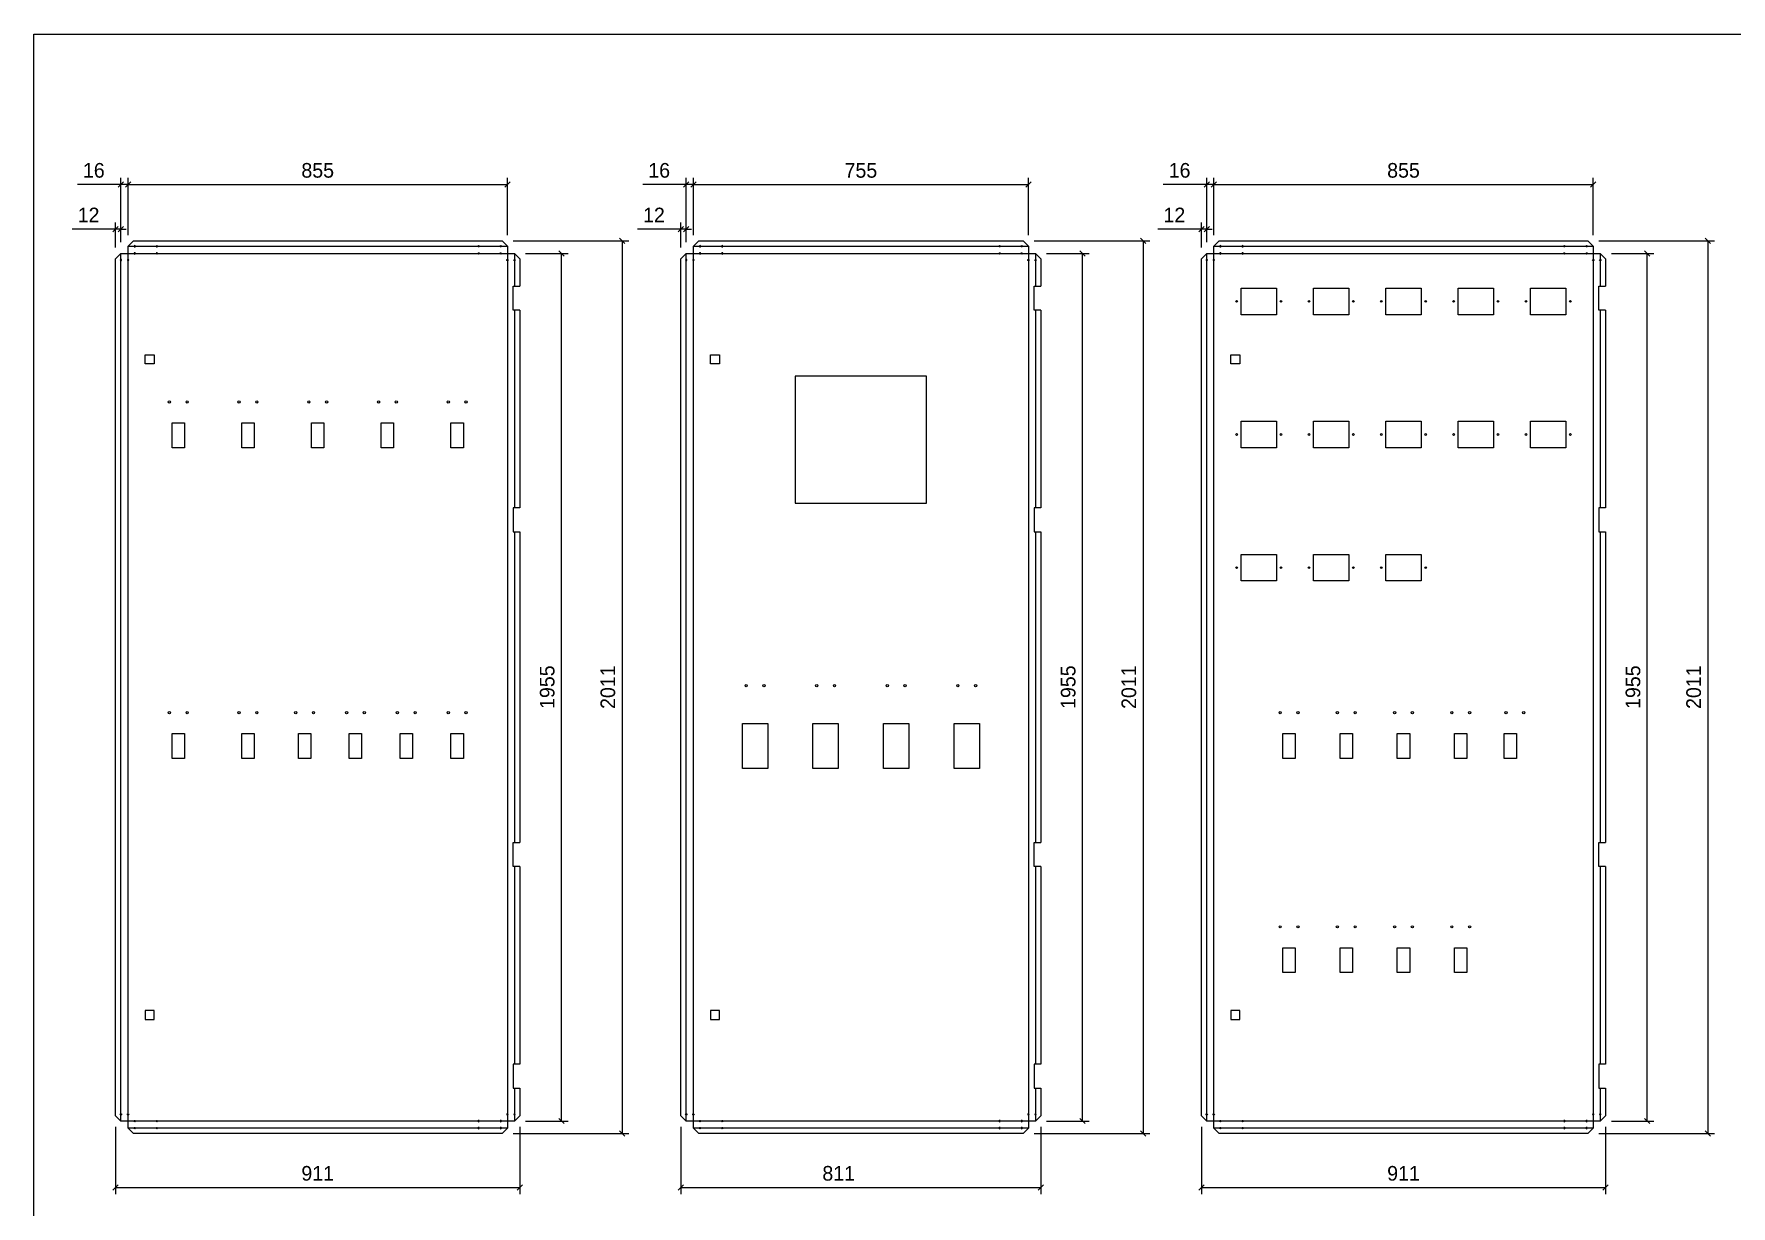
# Model space of a CAD drawing. Header units: millimetres. Extents: x 0 to 6199, y 0 to 4383.
# Drawn here: x 0 to 3825, y 1742 to 4383 of the extents above; entities that cross this region are included whole.
import ezdxf

# ---------------------------------------------------------------- set-up
doc = ezdxf.new("R2010")
doc.units = ezdxf.units.MM
doc.layers.add('CNC', color=7, linetype='Continuous')
doc.layers.add('DIM', color=253, linetype='Continuous')
doc.styles.add('Arial', font='arial.ttf')
doc.dimstyles.new('Dim-33', dxfattribs={"dimtxt": 33, "dimasz": 12, "dimexe": 15, "dimexo": 25, "dimgap": 15, "dimtad": 1, "dimdec": 0, "dimtxsty": 'Standard', "dimblk": 'OBLIQUE', "dimcen": 10, "dimclrd": 5, "dimclre": 5, "dimclrt": 3, "dimazin": 3, "dimtfac": 1, "dimtdec": 0, "dimtmove": 0, "dimatfit": 3, "dimldrblk": 'OPEN30', "dimlwd": 9, "dimlwe": 9})

# ---------------------------------------------------------------- blocks, each defined once
blk = doc.blocks.new('*D9')
at = {"color": 0, "linetype": 'ByBlock', "lineweight": -2}
for p, q in [((190, 1789.8), (178, 1777.8)), ((1089, 1777.8), (1101, 1789.8))]:
    blk.add_line(p, q, dxfattribs=at)
at = {"layer": 'Defpoints', "color": 0, "transparency": 16777216}
for p in [(184, 1945.8), (1095, 1945.8), (1095, 1783.8)]:
    blk.add_point(p, dxfattribs=at)
at = {"layer": 'DIM', "color": 5, "lineweight": 9, "transparency": 16777216}
for p, q in [((184, 1920.8), (184, 1768.8)), ((1095, 1920.8), (1095, 1768.8)), ((184, 1783.8), (1095, 1783.8))]:
    blk.add_line(p, q, dxfattribs=at)
at = {"layer": 'DIM', "color": 3, "transparency": 16777216, "insert": (639.5, 1815.7), "char_height": 33, "attachment_point": 5}
blk.add_mtext('911', dxfattribs=at)
blk = doc.blocks.new('_Oblique')
at = {"color": 0, "linetype": 'ByBlock', "lineweight": -2}
blk.add_line((-0.5, -0.5), (0.5, 0.5), dxfattribs=at)
blk = doc.blocks.new('_Open30')
at = {"color": 0, "linetype": 'ByBlock', "lineweight": -2}
for p, q in [((-1, 0.27), (0, 0)), ((0, 0), (-1, -0.27)), ((0, 0), (-1, 0))]:
    blk.add_line(p, q, dxfattribs=at)
blk = doc.blocks.new('f3daunguoc')
at = {"layer": 'CNC', "color": 2, "lineweight": -3}
blk.add_circle((0, 0), 1.5, dxfattribs=at)
blk = doc.blocks.new('*D10')
at = {"color": 0, "linetype": 'ByBlock', "lineweight": -2}
for p, q in [((218, 4049.8), (206, 4037.8)), ((1061, 4037.8), (1073, 4049.8))]:
    blk.add_line(p, q, dxfattribs=at)
at = {"layer": 'Defpoints', "color": 0, "transparency": 16777216}
for p in [(1067, 4043.8), (212, 3904.8), (1067, 3904.8)]:
    blk.add_point(p, dxfattribs=at)
at = {"layer": 'DIM', "color": 5, "lineweight": 9, "transparency": 16777216}
for p, q in [((212, 3929.8), (212, 4058.8)), ((1067, 3929.8), (1067, 4058.8)), ((212, 4043.8), (1067, 4043.8))]:
    blk.add_line(p, q, dxfattribs=at)
at = {"layer": 'DIM', "color": 3, "transparency": 16777216, "insert": (639.5, 4075.6), "char_height": 33, "attachment_point": 5}
blk.add_mtext('855', dxfattribs=at)
blk = doc.blocks.new('*D11')
at = {"color": 0, "linetype": 'ByBlock', "lineweight": -2}
for p, q in [((1331.4, 3910.8), (1319.4, 3922.8)), ((1319.4, 1911.8), (1331.4, 1899.8))]:
    blk.add_line(p, q, dxfattribs=at)
at = {"layer": 'Defpoints', "color": 0, "transparency": 16777216}
for p in [(1055, 3916.8), (1055, 1905.8), (1325.4, 1905.8)]:
    blk.add_point(p, dxfattribs=at)
at = {"layer": 'DIM', "color": 5, "lineweight": 9, "transparency": 16777216}
for p, q in [((1080, 3916.8), (1340.4, 3916.8)), ((1325.4, 3916.8), (1325.4, 1905.8)), ((1080, 1905.8), (1340.4, 1905.8))]:
    blk.add_line(p, q, dxfattribs=at)
at = {"layer": 'DIM', "color": 3, "transparency": 16777216, "insert": (1293.5, 2911.3), "char_height": 33, "attachment_point": 5, "rotation": 90}
blk.add_mtext('2011', dxfattribs=at)
blk = doc.blocks.new('*D12')
at = {"color": 0, "linetype": 'ByBlock', "lineweight": -2}
for p, q in [((1194.6, 3882.8), (1182.6, 3894.8)), ((1182.6, 1939.8), (1194.6, 1927.8))]:
    blk.add_line(p, q, dxfattribs=at)
at = {"layer": 'Defpoints', "color": 0, "transparency": 16777216}
for p in [(1083, 3888.8), (1188.6, 3888.8), (1083, 1933.8)]:
    blk.add_point(p, dxfattribs=at)
at = {"layer": 'DIM', "color": 5, "lineweight": 9, "transparency": 16777216}
for p, q in [((1108, 3888.8), (1203.6, 3888.8)), ((1188.6, 1933.8), (1188.6, 3888.8)), ((1108, 1933.8), (1203.6, 1933.8))]:
    blk.add_line(p, q, dxfattribs=at)
at = {"layer": 'DIM', "color": 3, "transparency": 16777216, "insert": (1156.8, 2911.3), "char_height": 33, "attachment_point": 5, "rotation": 90}
blk.add_mtext('1955', dxfattribs=at)
blk = doc.blocks.new('*D13')
at = {"color": 0, "linetype": 'ByBlock', "lineweight": -2}
for p, q in [((178, 3937.6), (190, 3949.6)), ((202, 3949.6), (190, 3937.6))]:
    blk.add_line(p, q, dxfattribs=at)
at = {"layer": 'Defpoints', "color": 0, "transparency": 16777216}
for p in [(184, 3943.6), (184, 3876.8), (196, 3888.8)]:
    blk.add_point(p, dxfattribs=at)
at = {"layer": 'DIM', "color": 5, "lineweight": 9, "transparency": 16777216}
for p, q in [((184, 3943.6), (86.2, 3943.6)), ((184, 3901.8), (184, 3958.6)), ((196, 3943.6), (184, 3943.6)), ((196, 3913.8), (196, 3958.6)), ((196, 3943.6), (208, 3943.6))]:
    blk.add_line(p, q, dxfattribs=at)
at = {"layer": 'DIM', "color": 3, "transparency": 16777216, "insert": (123.1, 3975.2), "char_height": 33, "attachment_point": 5}
blk.add_mtext('12', dxfattribs=at)
blk = doc.blocks.new('*D14')
at = {"color": 0, "linetype": 'ByBlock', "lineweight": -2}
for p, q in [((190, 4037.8), (202, 4049.8)), ((218, 4049.8), (206, 4037.8))]:
    blk.add_line(p, q, dxfattribs=at)
at = {"layer": 'Defpoints', "color": 0, "transparency": 16777216}
for p in [(196, 4043.8), (212, 3904.8), (196, 3888.8)]:
    blk.add_point(p, dxfattribs=at)
at = {"layer": 'DIM', "color": 5, "lineweight": 9, "transparency": 16777216}
for p, q in [((196, 3913.8), (196, 4058.8)), ((212, 3929.8), (212, 4058.8)), ((196, 4043.8), (97.9, 4043.8)), ((212, 4043.8), (196, 4043.8)), ((212, 4043.8), (224, 4043.8))]:
    blk.add_line(p, q, dxfattribs=at)
at = {"layer": 'DIM', "color": 3, "transparency": 16777216, "insert": (134.9, 4075.6), "char_height": 33, "attachment_point": 5}
blk.add_mtext('16', dxfattribs=at)
blk = doc.blocks.new('*D15')
at = {"color": 0, "linetype": 'ByBlock', "lineweight": -2}
for p, q in [((1464.1, 1789.8), (1452.1, 1777.8)), ((2263.1, 1777.8), (2275.1, 1789.8))]:
    blk.add_line(p, q, dxfattribs=at)
at = {"layer": 'Defpoints', "color": 0, "transparency": 16777216}
for p in [(1458.1, 1945.8), (2269.1, 1945.8), (2269.1, 1783.8)]:
    blk.add_point(p, dxfattribs=at)
at = {"layer": 'DIM', "color": 5, "lineweight": 9, "transparency": 16777216}
for p, q in [((1458.1, 1920.8), (1458.1, 1768.8)), ((2269.1, 1920.8), (2269.1, 1768.8)), ((1458.1, 1783.8), (2269.1, 1783.8))]:
    blk.add_line(p, q, dxfattribs=at)
at = {"layer": 'DIM', "color": 3, "transparency": 16777216, "insert": (1813.6, 1815.7), "char_height": 33, "attachment_point": 5}
blk.add_mtext('811', dxfattribs=at)
blk = doc.blocks.new('*D16')
at = {"color": 0, "linetype": 'ByBlock', "lineweight": -2}
for p, q in [((1492.1, 4049.8), (1480.1, 4037.8)), ((2235.1, 4037.8), (2247.1, 4049.8))]:
    blk.add_line(p, q, dxfattribs=at)
at = {"layer": 'Defpoints', "color": 0, "transparency": 16777216}
for p in [(2241.1, 4043.8), (1486.1, 3904.8), (2241.1, 3904.8)]:
    blk.add_point(p, dxfattribs=at)
at = {"layer": 'DIM', "color": 5, "lineweight": 9, "transparency": 16777216}
for p, q in [((1486.1, 3929.8), (1486.1, 4058.8)), ((2241.1, 3929.8), (2241.1, 4058.8)), ((1486.1, 4043.8), (2241.1, 4043.8))]:
    blk.add_line(p, q, dxfattribs=at)
at = {"layer": 'DIM', "color": 3, "transparency": 16777216, "insert": (1863.6, 4075.5), "char_height": 33, "attachment_point": 5}
blk.add_mtext('755', dxfattribs=at)
blk = doc.blocks.new('*D17')
at = {"color": 0, "linetype": 'ByBlock', "lineweight": -2}
for p, q in [((2505.5, 3910.8), (2493.5, 3922.8)), ((2493.5, 1911.8), (2505.5, 1899.8))]:
    blk.add_line(p, q, dxfattribs=at)
at = {"layer": 'Defpoints', "color": 0, "transparency": 16777216}
for p in [(2229.1, 3916.8), (2229.1, 1905.8), (2499.5, 1905.8)]:
    blk.add_point(p, dxfattribs=at)
at = {"layer": 'DIM', "color": 5, "lineweight": 9, "transparency": 16777216}
for p, q in [((2254.1, 3916.8), (2514.5, 3916.8)), ((2499.5, 3916.8), (2499.5, 1905.8)), ((2254.1, 1905.8), (2514.5, 1905.8))]:
    blk.add_line(p, q, dxfattribs=at)
at = {"layer": 'DIM', "color": 3, "transparency": 16777216, "insert": (2467.6, 2911.3), "char_height": 33, "attachment_point": 5, "rotation": 90}
blk.add_mtext('2011', dxfattribs=at)
blk = doc.blocks.new('*D18')
at = {"color": 0, "linetype": 'ByBlock', "lineweight": -2}
for p, q in [((2368.7, 3882.8), (2356.7, 3894.8)), ((2356.7, 1939.8), (2368.7, 1927.8))]:
    blk.add_line(p, q, dxfattribs=at)
at = {"layer": 'Defpoints', "color": 0, "transparency": 16777216}
for p in [(2257.1, 3888.8), (2362.7, 3888.8), (2257.1, 1933.8)]:
    blk.add_point(p, dxfattribs=at)
at = {"layer": 'DIM', "color": 5, "lineweight": 9, "transparency": 16777216}
for p, q in [((2282.1, 3888.8), (2377.7, 3888.8)), ((2362.7, 1933.8), (2362.7, 3888.8)), ((2282.1, 1933.8), (2377.7, 1933.8))]:
    blk.add_line(p, q, dxfattribs=at)
at = {"layer": 'DIM', "color": 3, "transparency": 16777216, "insert": (2330.9, 2911.3), "char_height": 33, "attachment_point": 5, "rotation": 90}
blk.add_mtext('1955', dxfattribs=at)
blk = doc.blocks.new('*D19')
at = {"color": 0, "linetype": 'ByBlock', "lineweight": -2}
for p, q in [((1452.1, 3937.6), (1464.1, 3949.6)), ((1476.1, 3949.6), (1464.1, 3937.6))]:
    blk.add_line(p, q, dxfattribs=at)
at = {"layer": 'Defpoints', "color": 0, "transparency": 16777216}
for p in [(1458.1, 3943.6), (1458.1, 3876.8), (1470.1, 3888.8)]:
    blk.add_point(p, dxfattribs=at)
at = {"layer": 'DIM', "color": 5, "lineweight": 9, "transparency": 16777216}
for p, q in [((1458.1, 3943.6), (1360.3, 3943.6)), ((1458.1, 3901.8), (1458.1, 3958.6)), ((1470.1, 3943.6), (1458.1, 3943.6)), ((1470.1, 3913.8), (1470.1, 3958.6)), ((1470.1, 3943.6), (1482.1, 3943.6))]:
    blk.add_line(p, q, dxfattribs=at)
at = {"layer": 'DIM', "color": 3, "transparency": 16777216, "insert": (1397.2, 3975.2), "char_height": 33, "attachment_point": 5}
blk.add_mtext('12', dxfattribs=at)
blk = doc.blocks.new('*D20')
at = {"color": 0, "linetype": 'ByBlock', "lineweight": -2}
for p, q in [((1464.1, 4037.8), (1476.1, 4049.8)), ((1492.1, 4049.8), (1480.1, 4037.8))]:
    blk.add_line(p, q, dxfattribs=at)
at = {"layer": 'Defpoints', "color": 0, "transparency": 16777216}
for p in [(1470.1, 4043.8), (1486.1, 3904.8), (1470.1, 3888.8)]:
    blk.add_point(p, dxfattribs=at)
at = {"layer": 'DIM', "color": 5, "lineweight": 9, "transparency": 16777216}
for p, q in [((1470.1, 3913.8), (1470.1, 4058.8)), ((1486.1, 3929.8), (1486.1, 4058.8)), ((1470.1, 4043.8), (1372, 4043.8)), ((1486.1, 4043.8), (1470.1, 4043.8)), ((1486.1, 4043.8), (1498.1, 4043.8))]:
    blk.add_line(p, q, dxfattribs=at)
at = {"layer": 'DIM', "color": 3, "transparency": 16777216, "insert": (1409, 4075.6), "char_height": 33, "attachment_point": 5}
blk.add_mtext('16', dxfattribs=at)
blk = doc.blocks.new('*D21')
at = {"color": 0, "linetype": 'ByBlock', "lineweight": -2}
for p, q in [((2636.9, 1789.8), (2624.9, 1777.8)), ((3535.9, 1777.8), (3547.9, 1789.8))]:
    blk.add_line(p, q, dxfattribs=at)
at = {"layer": 'Defpoints', "color": 0, "transparency": 16777216}
for p in [(2630.9, 1945.8), (3541.9, 1945.8), (3541.9, 1783.8)]:
    blk.add_point(p, dxfattribs=at)
at = {"layer": 'DIM', "color": 5, "lineweight": 9, "transparency": 16777216}
for p, q in [((2630.9, 1920.8), (2630.9, 1768.8)), ((3541.9, 1920.8), (3541.9, 1768.8)), ((2630.9, 1783.8), (3541.9, 1783.8))]:
    blk.add_line(p, q, dxfattribs=at)
at = {"layer": 'DIM', "color": 3, "transparency": 16777216, "insert": (3086.4, 1815.7), "char_height": 33, "attachment_point": 5}
blk.add_mtext('911', dxfattribs=at)
blk = doc.blocks.new('*D22')
at = {"color": 0, "linetype": 'ByBlock', "lineweight": -2}
for p, q in [((2664.9, 4049.8), (2652.9, 4037.8)), ((3507.9, 4037.8), (3519.9, 4049.8))]:
    blk.add_line(p, q, dxfattribs=at)
at = {"layer": 'Defpoints', "color": 0, "transparency": 16777216}
for p in [(3513.9, 4043.8), (2658.9, 3904.8), (3513.9, 3904.8)]:
    blk.add_point(p, dxfattribs=at)
at = {"layer": 'DIM', "color": 5, "lineweight": 9, "transparency": 16777216}
for p, q in [((2658.9, 3929.8), (2658.9, 4058.8)), ((3513.9, 3929.8), (3513.9, 4058.8)), ((2658.9, 4043.8), (3513.9, 4043.8))]:
    blk.add_line(p, q, dxfattribs=at)
at = {"layer": 'DIM', "color": 3, "transparency": 16777216, "insert": (3086.4, 4075.6), "char_height": 33, "attachment_point": 5}
blk.add_mtext('855', dxfattribs=at)
blk = doc.blocks.new('*D23')
at = {"color": 0, "linetype": 'ByBlock', "lineweight": -2}
for p, q in [((3778.3, 3910.8), (3766.3, 3922.8)), ((3766.3, 1911.8), (3778.3, 1899.8))]:
    blk.add_line(p, q, dxfattribs=at)
at = {"layer": 'Defpoints', "color": 0, "transparency": 16777216}
for p in [(3501.9, 3916.8), (3501.9, 1905.8), (3772.3, 1905.8)]:
    blk.add_point(p, dxfattribs=at)
at = {"layer": 'DIM', "color": 5, "lineweight": 9, "transparency": 16777216}
for p, q in [((3526.9, 3916.8), (3787.3, 3916.8)), ((3772.3, 3916.8), (3772.3, 1905.8)), ((3526.9, 1905.8), (3787.3, 1905.8))]:
    blk.add_line(p, q, dxfattribs=at)
at = {"layer": 'DIM', "color": 3, "transparency": 16777216, "insert": (3740.4, 2911.3), "char_height": 33, "attachment_point": 5, "rotation": 90}
blk.add_mtext('2011', dxfattribs=at)
blk = doc.blocks.new('*D24')
at = {"color": 0, "linetype": 'ByBlock', "lineweight": -2}
for p, q in [((3641.5, 3882.8), (3629.5, 3894.8)), ((3629.5, 1939.8), (3641.5, 1927.8))]:
    blk.add_line(p, q, dxfattribs=at)
at = {"layer": 'Defpoints', "color": 0, "transparency": 16777216}
for p in [(3529.9, 3888.8), (3635.5, 3888.8), (3529.9, 1933.8)]:
    blk.add_point(p, dxfattribs=at)
at = {"layer": 'DIM', "color": 5, "lineweight": 9, "transparency": 16777216}
for p, q in [((3554.9, 3888.8), (3650.5, 3888.8)), ((3635.5, 1933.8), (3635.5, 3888.8)), ((3554.9, 1933.8), (3650.5, 1933.8))]:
    blk.add_line(p, q, dxfattribs=at)
at = {"layer": 'DIM', "color": 3, "transparency": 16777216, "insert": (3603.7, 2911.3), "char_height": 33, "attachment_point": 5, "rotation": 90}
blk.add_mtext('1955', dxfattribs=at)
blk = doc.blocks.new('*D25')
at = {"color": 0, "linetype": 'ByBlock', "lineweight": -2}
for p, q in [((2624.9, 3937.6), (2636.9, 3949.6)), ((2648.9, 3949.6), (2636.9, 3937.6))]:
    blk.add_line(p, q, dxfattribs=at)
at = {"layer": 'Defpoints', "color": 0, "transparency": 16777216}
for p in [(2630.9, 3943.6), (2630.9, 3876.8), (2642.9, 3888.8)]:
    blk.add_point(p, dxfattribs=at)
at = {"layer": 'DIM', "color": 5, "lineweight": 9, "transparency": 16777216}
for p, q in [((2630.9, 3943.6), (2533.1, 3943.6)), ((2630.9, 3901.8), (2630.9, 3958.6)), ((2642.9, 3943.6), (2630.9, 3943.6)), ((2642.9, 3913.8), (2642.9, 3958.6)), ((2642.9, 3943.6), (2654.9, 3943.6))]:
    blk.add_line(p, q, dxfattribs=at)
at = {"layer": 'DIM', "color": 3, "transparency": 16777216, "insert": (2570, 3975.2), "char_height": 33, "attachment_point": 5}
blk.add_mtext('12', dxfattribs=at)
blk = doc.blocks.new('*D26')
at = {"color": 0, "linetype": 'ByBlock', "lineweight": -2}
for p, q in [((2636.9, 4037.8), (2648.9, 4049.8)), ((2664.9, 4049.8), (2652.9, 4037.8))]:
    blk.add_line(p, q, dxfattribs=at)
at = {"layer": 'Defpoints', "color": 0, "transparency": 16777216}
for p in [(2642.9, 4043.8), (2658.9, 3904.8), (2642.9, 3888.8)]:
    blk.add_point(p, dxfattribs=at)
at = {"layer": 'DIM', "color": 5, "lineweight": 9, "transparency": 16777216}
for p, q in [((2642.9, 3913.8), (2642.9, 4058.8)), ((2658.9, 3929.8), (2658.9, 4058.8)), ((2642.9, 4043.8), (2544.8, 4043.8)), ((2658.9, 4043.8), (2642.9, 4043.8)), ((2658.9, 4043.8), (2670.9, 4043.8))]:
    blk.add_line(p, q, dxfattribs=at)
at = {"layer": 'DIM', "color": 3, "transparency": 16777216, "insert": (2581.8, 4075.6), "char_height": 33, "attachment_point": 5}
blk.add_mtext('16', dxfattribs=at)
blk = doc.blocks.new('KHUNG CHUẨN')
at = {"color": 7}
blk.add_lwpolyline([(16919.2, -26555.2), (19889.2, -26555.2), (19889.2, -28655.2), (16919.2, -28655.2)], close=True, dxfattribs=at)
at = {"color": 3, "style": 'Arial'}
for tag, p in [('#01', (17055.6, -28580.1)), ('#02', (17431.4, -28580.1)), ('#03', (18030.6, -28580.1)), ('#08', (18751.7, -28580.1)), ('#10', (19064.8, -28580.1)), ('#04', (17024.8, -28634.6)), ('#05', (17308.5, -28633)), ('#06', (17632.7, -28633.7)), ('#07', (18002, -28634.7)), ('#09', (18753.8, -28632.6)), ('#11', (19060.3, -28625.7)), ('#12', (19806.5, -28628.9))]:
    blk.add_attdef(tag, p, '', height=20, dxfattribs=at)

msp = doc.modelspace()

# ---------------------------------------------------------------- linework, layer by layer
at = {"color": 7}
for points in [[(1095, 2007.6), (1095, 1945.8), (1083, 1933.8), (1067, 1933.8), (1067, 1917.8), (1055, 1905.8), (224, 1905.8), (212, 1917.8), (212, 1933.8), (196, 1933.8), (184, 1945.8), (184, 3876.8), (196, 3888.8), (212, 3888.8), (212, 3904.8), (224, 3916.8), (1055, 3916.8), (1067, 3904.8), (1067, 3888.8), (1083, 3888.8), (1095, 3876.8), (1095, 3815.1)], [(212, 3904.8), (1067, 3904.8)], [(2269.1, 2007.6), (2269.1, 1945.8), (2257.1, 1933.8), (2241.1, 1933.8), (2241.1, 1917.8), (2229.1, 1905.8), (1498.1, 1905.8), (1486.1, 1917.8), (1486.1, 1933.8), (1470.1, 1933.8), (1458.1, 1945.8), (1458.1, 3876.8), (1470.1, 3888.8), (1486.1, 3888.8), (1486.1, 3904.8), (1498.1, 3916.8), (2229.1, 3916.8), (2241.1, 3904.8), (2241.1, 3888.8), (2257.1, 3888.8), (2269.1, 3876.8), (2269.1, 3815.1)], [(1486.1, 3904.8), (2241.1, 3904.8)], [(3541.9, 2007.6), (3541.9, 1945.8), (3529.9, 1933.8), (3513.9, 1933.8), (3513.9, 1917.8), (3501.9, 1905.8), (2670.9, 1905.8), (2658.9, 1917.8), (2658.9, 1933.8), (2642.9, 1933.8), (2630.9, 1945.8), (2630.9, 3876.8), (2642.9, 3888.8), (2658.9, 3888.8), (2658.9, 3904.8), (2670.9, 3916.8), (3501.9, 3916.8), (3513.9, 3904.8), (3513.9, 3888.8), (3529.9, 3888.8), (3541.9, 3876.8), (3541.9, 3815.1)], [(2658.9, 3904.8), (3513.9, 3904.8)], [(196, 1933.8), (196, 3888.8)], [(1083, 3888.8), (1083, 3815.1)], [(1470.1, 1933.8), (1470.1, 3888.8)], [(2257.1, 3888.8), (2257.1, 3815.1)], [(2642.9, 1933.8), (2642.9, 3888.8)], [(3529.9, 3888.8), (3529.9, 3815.1)], [(1083, 3761.1), (1083, 3315.1)], [(1095, 3761.1), (1095, 3315.1)], [(2257.1, 3761.1), (2257.1, 3315.1)], [(2269.1, 3761.1), (2269.1, 3315.1)], [(3529.9, 3761.1), (3529.9, 3315.1)], [(3541.9, 3761.1), (3541.9, 3315.1)], [(1083, 3261.1), (1083, 2561.6)], [(1095, 3261.1), (1095, 2561.6)], [(2257.1, 3261.1), (2257.1, 2561.6)], [(2269.1, 3261.1), (2269.1, 2561.6)], [(3529.9, 3261.1), (3529.9, 2561.6)], [(3541.9, 3261.1), (3541.9, 2561.6)], [(1083, 2507.6), (1083, 2061.6)], [(1095, 2507.6), (1095, 2061.6)], [(2257.1, 2507.6), (2257.1, 2061.6)], [(2269.1, 2507.6), (2269.1, 2061.6)], [(3529.9, 2507.6), (3529.9, 2061.6)], [(3541.9, 2507.6), (3541.9, 2061.6)], [(1083, 2007.6), (1083, 1933.8)], [(2257.1, 2007.6), (2257.1, 1933.8)], [(3529.9, 2007.6), (3529.9, 1933.8)], [(1067, 1917.8), (212, 1917.8)], [(2241.1, 1917.8), (1486.1, 1917.8)], [(3513.9, 1917.8), (2658.9, 1917.8)]]:
    msp.add_lwpolyline(points, dxfattribs=at)
for points in [[(212, 3888.8), (1067, 3888.8), (1067, 1933.8), (212, 1933.8)], [(1486.1, 3888.8), (2241.1, 3888.8), (2241.1, 1933.8), (1486.1, 1933.8)], [(2658.9, 3888.8), (3513.9, 3888.8), (3513.9, 1933.8), (2658.9, 1933.8)]]:
    msp.add_lwpolyline(points, close=True, dxfattribs=at)
at = {"color": 2}
for points in [[(1095, 3761.1), (1080, 3761.1), (1080, 3815.1), (1095, 3815.1)], [(2269.1, 3761.1), (2254.1, 3761.1), (2254.1, 3815.1), (2269.1, 3815.1)], [(3541.9, 3761.1), (3526.9, 3761.1), (3526.9, 3815.1), (3541.9, 3815.1)], [(1095, 3315.1), (1080, 3315.1), (1080, 3261.1), (1095, 3261.1)], [(2269.1, 3315.1), (2254.1, 3315.1), (2254.1, 3261.1), (2269.1, 3261.1)], [(3541.9, 3315.1), (3526.9, 3315.1), (3526.9, 3261.1), (3541.9, 3261.1)], [(1095, 2507.6), (1080, 2507.6), (1080, 2561.6), (1095, 2561.6)], [(2269.1, 2507.6), (2254.1, 2507.6), (2254.1, 2561.6), (2269.1, 2561.6)], [(3541.9, 2507.6), (3526.9, 2507.6), (3526.9, 2561.6), (3541.9, 2561.6)], [(1095, 2061.6), (1080, 2061.6), (1080, 2007.6), (1095, 2007.6)], [(2269.1, 2061.6), (2254.1, 2061.6), (2254.1, 2007.6), (2269.1, 2007.6)], [(3541.9, 2061.6), (3526.9, 2061.6), (3526.9, 2007.6), (3541.9, 2007.6)]]:
    msp.add_lwpolyline(points, dxfattribs=at)
for points in [[(2720.4, 3810.6), (2800.4, 3810.6), (2800.4, 3750.6), (2720.4, 3750.6)], [(2883.4, 3810.6), (2963.4, 3810.6), (2963.4, 3750.6), (2883.4, 3750.6)], [(3046.4, 3810.6), (3126.4, 3810.6), (3126.4, 3750.6), (3046.4, 3750.6)], [(3209.4, 3810.6), (3289.4, 3810.6), (3289.4, 3750.6), (3209.4, 3750.6)], [(3372.4, 3810.6), (3452.4, 3810.6), (3452.4, 3750.6), (3372.4, 3750.6)], [(2720.4, 3510.6), (2800.4, 3510.6), (2800.4, 3450.6), (2720.4, 3450.6)], [(2883.4, 3510.6), (2963.4, 3510.6), (2963.4, 3450.6), (2883.4, 3450.6)], [(3046.4, 3510.6), (3126.4, 3510.6), (3126.4, 3450.6), (3046.4, 3450.6)], [(3209.4, 3510.6), (3289.4, 3510.6), (3289.4, 3450.6), (3209.4, 3450.6)], [(3372.4, 3510.6), (3452.4, 3510.6), (3452.4, 3450.6), (3372.4, 3450.6)], [(2720.4, 3210.6), (2800.4, 3210.6), (2800.4, 3150.6), (2720.4, 3150.6)], [(2883.4, 3210.6), (2963.4, 3210.6), (2963.4, 3150.6), (2883.4, 3150.6)], [(3046.4, 3210.6), (3126.4, 3210.6), (3126.4, 3150.6), (3046.4, 3150.6)]]:
    msp.add_lwpolyline(points, close=True, dxfattribs=at)
at = {"color": 2, "ltscale": 3}
for points in [[(250.3, 3660.2), (270.8, 3660.2), (270.8, 3639.7), (250.3, 3639.7)], [(1524.4, 3660.2), (1544.9, 3660.2), (1544.9, 3639.7), (1524.4, 3639.7)], [(2697.2, 3660.2), (2717.7, 3660.2), (2717.7, 3639.7), (2697.2, 3639.7)], [(2697.2, 3660.2), (2717.7, 3660.2), (2717.7, 3639.7), (2697.2, 3639.7)], [(2011.6, 3612.1), (1715.6, 3612.1), (1715.6, 3326.1), (2011.6, 3326.1)], [(311.2, 3506.8), (339.2, 3506.8), (339.2, 3450.8), (311.2, 3450.8)], [(468.3, 3506.8), (496.3, 3506.8), (496.3, 3450.8), (468.3, 3450.8)], [(625.5, 3506.8), (653.5, 3506.8), (653.5, 3450.8), (625.5, 3450.8)], [(782.6, 3506.8), (810.6, 3506.8), (810.6, 3450.8), (782.6, 3450.8)], [(939.8, 3506.8), (967.8, 3506.8), (967.8, 3450.8), (939.8, 3450.8)], [(311.2, 2806.9), (339.2, 2806.9), (339.2, 2750.9), (311.2, 2750.9)], [(468.3, 2806.9), (496.3, 2806.9), (496.3, 2750.9), (468.3, 2750.9)], [(595.9, 2806.9), (623.9, 2806.9), (623.9, 2750.9), (595.9, 2750.9)], [(710.5, 2806.9), (738.5, 2806.9), (738.5, 2750.9), (710.5, 2750.9)], [(825.1, 2806.9), (853.1, 2806.9), (853.1, 2750.9), (825.1, 2750.9)], [(939.8, 2806.9), (967.8, 2806.9), (967.8, 2750.9), (939.8, 2750.9)], [(1596.6, 2829.4), (1653.6, 2829.4), (1653.6, 2728.4), (1596.6, 2728.4)], [(1755.6, 2829.4), (1812.6, 2829.4), (1812.6, 2728.4), (1755.6, 2728.4)], [(1914.6, 2829.4), (1971.6, 2829.4), (1971.6, 2728.4), (1914.6, 2728.4)], [(2073.6, 2829.4), (2130.6, 2829.4), (2130.6, 2728.4), (2073.6, 2728.4)], [(2814.4, 2806.8), (2842.4, 2806.8), (2842.4, 2750.8), (2814.4, 2750.8)], [(2943.4, 2806.8), (2971.4, 2806.8), (2971.4, 2750.8), (2943.4, 2750.8)], [(3072.4, 2806.8), (3100.4, 2806.8), (3100.4, 2750.8), (3072.4, 2750.8)], [(3201.4, 2806.8), (3229.4, 2806.8), (3229.4, 2750.8), (3201.4, 2750.8)], [(3313.4, 2806.8), (3341.4, 2806.8), (3341.4, 2750.8), (3313.4, 2750.8)], [(2814.4, 2324.3), (2842.4, 2324.3), (2842.4, 2268.3), (2814.4, 2268.3)], [(2943.4, 2324.3), (2971.4, 2324.3), (2971.4, 2268.3), (2943.4, 2268.3)], [(3072.4, 2324.3), (3100.4, 2324.3), (3100.4, 2268.3), (3072.4, 2268.3)], [(3201.4, 2324.3), (3229.4, 2324.3), (3229.4, 2268.3), (3201.4, 2268.3)], [(250.3, 2162.5), (270.8, 2162.5), (270.8, 2183), (250.3, 2183)], [(1524.4, 2162.5), (1544.9, 2162.5), (1544.9, 2183), (1524.4, 2183)], [(2697.2, 2162.5), (2717.7, 2162.5), (2717.7, 2183), (2697.2, 2183)], [(2697.2, 2162.5), (2717.7, 2162.5), (2717.7, 2183), (2697.2, 2183)]]:
    msp.add_lwpolyline(points, close=True, dxfattribs=at)
at = {"color": 2}
for centre, radius in [((2710.4, 3780.6), 2), ((2810.4, 3780.6), 2), ((2873.4, 3780.6), 2), ((2973.4, 3780.6), 2), ((3036.4, 3780.6), 2), ((3136.4, 3780.6), 2), ((3199.4, 3780.6), 2), ((3299.4, 3780.6), 2), ((3362.4, 3780.6), 2), ((3462.4, 3780.6), 2), ((305.2, 3553.9), 2.5), ((345.2, 3553.9), 2.5), ((462.3, 3553.9), 2.5), ((502.3, 3553.9), 2.5), ((619.5, 3553.9), 2.5), ((659.5, 3553.9), 2.5), ((776.6, 3553.9), 2.5), ((816.6, 3553.9), 2.5), ((933.8, 3553.9), 2.5), ((973.8, 3553.9), 2.5), ((2710.4, 3480.6), 2), ((2810.4, 3480.6), 2), ((2873.4, 3480.6), 2), ((2973.4, 3480.6), 2), ((3036.4, 3480.6), 2), ((3136.4, 3480.6), 2), ((3199.4, 3480.6), 2), ((3299.4, 3480.6), 2), ((3362.4, 3480.6), 2), ((3462.4, 3480.6), 2), ((2710.4, 3180.6), 2), ((2810.4, 3180.6), 2), ((2873.4, 3180.6), 2), ((2973.4, 3180.6), 2), ((3036.4, 3180.6), 2), ((3136.4, 3180.6), 2), ((1605.1, 2914.9), 2.5), ((1645.1, 2914.9), 2.5), ((1764.1, 2914.9), 2.5), ((1804.1, 2914.9), 2.5), ((1923.1, 2914.9), 2.5), ((1963.1, 2914.9), 2.5), ((2082.1, 2914.9), 2.5), ((2122.1, 2914.9), 2.5), ((305.2, 2853.9), 2.5), ((345.2, 2853.9), 2.5), ((462.3, 2853.9), 2.5), ((502.3, 2853.9), 2.5), ((589.9, 2853.9), 2.5), ((629.9, 2853.9), 2.5), ((704.5, 2853.9), 2.5), ((744.5, 2853.9), 2.5), ((819.1, 2853.9), 2.5), ((859.1, 2853.9), 2.5), ((933.8, 2853.9), 2.5), ((973.8, 2853.9), 2.5), ((2808.4, 2853.9), 2.5), ((2848.4, 2853.9), 2.5), ((2937.4, 2853.8), 2.5), ((2977.4, 2853.8), 2.5), ((3066.4, 2853.8), 2.5), ((3106.4, 2853.8), 2.5), ((3195.4, 2853.8), 2.5), ((3235.4, 2853.8), 2.5), ((3317.4, 2853.9), 2.5), ((3357.4, 2853.9), 2.5), ((2808.4, 2371.4), 2.5), ((2848.4, 2371.4), 2.5), ((2937.4, 2371.3), 2.5), ((2977.4, 2371.3), 2.5), ((3066.4, 2371.3), 2.5), ((3106.4, 2371.3), 2.5), ((3195.4, 2371.3), 2.5), ((3235.4, 2371.3), 2.5)]:
    msp.add_circle(centre, radius, dxfattribs=at)

# ---------------------------------------------------------------- block references
at = {"color": 3, "xscale": 2.08722096000838, "yscale": 2.08722096000838, "zscale": 2.08722096000838}
msp.add_blockref('KHUNG CHUẨN', (-35314.2, 59809.6), dxfattribs=at)
at = {"lineweight": -3, "xscale": -1, "rotation": 180}
for p in [(227, 3904.8), (277, 3904.8), (1501.1, 3904.8), (1551.1, 3904.8), (2673.9, 3904.8), (2723.9, 3904.8), (196, 3873.8), (212, 3873.8), (227, 3888.8), (277, 3888.8), (1470.1, 3873.8), (1486.1, 3873.8), (1501.1, 3888.8), (1551.1, 3888.8), (2642.9, 3873.8), (2658.9, 3873.8), (2673.9, 3888.8), (2723.9, 3888.8)]:
    msp.add_blockref('f3daunguoc', p, dxfattribs=at)
at = {"lineweight": -3, "rotation": 180}
for p in [(1002, 3904.8), (1052, 3904.8), (2176.1, 3904.8), (2226.1, 3904.8), (3448.9, 3904.8), (3498.9, 3904.8), (1002, 3888.8), (1052, 3888.8), (1067, 3873.8), (1083, 3873.8), (2176.1, 3888.8), (2226.1, 3888.8), (2241.1, 3873.8), (2257.1, 3873.8), (3448.9, 3888.8), (3498.9, 3888.8), (3513.9, 3873.8), (3529.9, 3873.8)]:
    msp.add_blockref('f3daunguoc', p, dxfattribs=at)
at = {"lineweight": -3}
for p in [(196, 1948.8), (212, 1948.8), (227, 1933.8), (227, 1917.8), (277, 1933.8), (277, 1917.8), (1470.1, 1948.8), (1486.1, 1948.8), (1501.1, 1933.8), (1501.1, 1917.8), (1551.1, 1933.8), (1551.1, 1917.8), (2642.9, 1948.8), (2658.9, 1948.8), (2673.9, 1933.8), (2673.9, 1917.8), (2723.9, 1933.8), (2723.9, 1917.8)]:
    msp.add_blockref('f3daunguoc', p, dxfattribs=at)
at = {"lineweight": -3, "xscale": -1}
for p in [(1002, 1933.8), (1002, 1917.8), (1052, 1933.8), (1052, 1917.8), (1067, 1948.8), (1083, 1948.8), (2176.1, 1933.8), (2176.1, 1917.8), (2226.1, 1933.8), (2226.1, 1917.8), (2241.1, 1948.8), (2257.1, 1948.8), (3448.9, 1933.8), (3448.9, 1917.8), (3498.9, 1933.8), (3498.9, 1917.8), (3513.9, 1948.8), (3529.9, 1948.8)]:
    msp.add_blockref('f3daunguoc', p, dxfattribs=at)

# ---------------------------------------------------------------- dimensions: what is measured, and where the dimension line sits
at = {"layer": 'DIM', "color": 7}
for base, p1, p2, picture, middle in [((196, 4043.8), (212, 3904.8), (196, 3888.8), '*D14', (134.9, 4075.6)), ((1470.1, 4043.8), (1486.1, 3904.8), (1470.1, 3888.8), '*D20', (1409, 4075.6)), ((2642.9, 4043.8), (2658.9, 3904.8), (2642.9, 3888.8), '*D26', (2581.8, 4075.6)), ((184, 3943.6), (196, 3888.8), (184, 3876.8), '*D13', (123.1, 3975.2)), ((1458.1, 3943.6), (1470.1, 3888.8), (1458.1, 3876.8), '*D19', (1397.2, 3975.2)), ((2630.9, 3943.6), (2642.9, 3888.8), (2630.9, 3876.8), '*D25', (2570, 3975.2))]:
    dim = msp.add_linear_dim(base=base, p1=p1, p2=p2, dimstyle='Dim-33', dxfattribs=at)
    dim.commit()
    dim.dimension.update_dxf_attribs({"geometry": picture, "text_midpoint": middle})
at = {"layer": 'DIM', "color": 2}
for base, p1, p2, angle, picture, middle in [((1067, 4043.8), (212, 3904.8), (1067, 3904.8), 180, '*D10', (639.5, 4075.6)), ((2241.1, 4043.8), (1486.1, 3904.8), (2241.1, 3904.8), 180, '*D16', (1863.6, 4075.5)), ((3513.9, 4043.8), (2658.9, 3904.8), (3513.9, 3904.8), 180, '*D22', (3086.4, 4075.6)), ((1325.4, 1905.8), (1055, 3916.8), (1055, 1905.8), 90, '*D11', (1293.5, 2911.3)), ((2499.5, 1905.8), (2229.1, 3916.8), (2229.1, 1905.8), 90, '*D17', (2467.6, 2911.3)), ((3772.3, 1905.8), (3501.9, 3916.8), (3501.9, 1905.8), 90, '*D23', (3740.4, 2911.3)), ((1188.6, 3888.8), (1083, 1933.8), (1083, 3888.8), 90, '*D12', (1156.8, 2911.3)), ((2362.7, 3888.8), (2257.1, 1933.8), (2257.1, 3888.8), 90, '*D18', (2330.9, 2911.3)), ((3635.5, 3888.8), (3529.9, 1933.8), (3529.9, 3888.8), 90, '*D24', (3603.7, 2911.3))]:
    dim = msp.add_linear_dim(base=base, p1=p1, p2=p2, angle=angle, dimstyle='Dim-33', dxfattribs=at)
    dim.commit()
    dim.dimension.update_dxf_attribs({"geometry": picture, "text_midpoint": middle})
for base, p1, p2, picture, middle in [((1095, 1783.8), (184, 1945.8), (1095, 1945.8), '*D9', (639.5, 1783.8)), ((2269.1, 1783.8), (1458.1, 1945.8), (2269.1, 1945.8), '*D15', (1813.6, 1783.8)), ((3541.9, 1783.8), (2630.9, 1945.8), (3541.9, 1945.8), '*D21', (3086.4, 1783.8))]:
    dim = msp.add_linear_dim(base=base, p1=p1, p2=p2, dimstyle='Dim-33', dxfattribs=at)
    dim.commit()
    dim.dimension.update_dxf_attribs({"geometry": picture, "text_midpoint": middle, "dimtype": 160})

doc.saveas('drawing.dxf')
